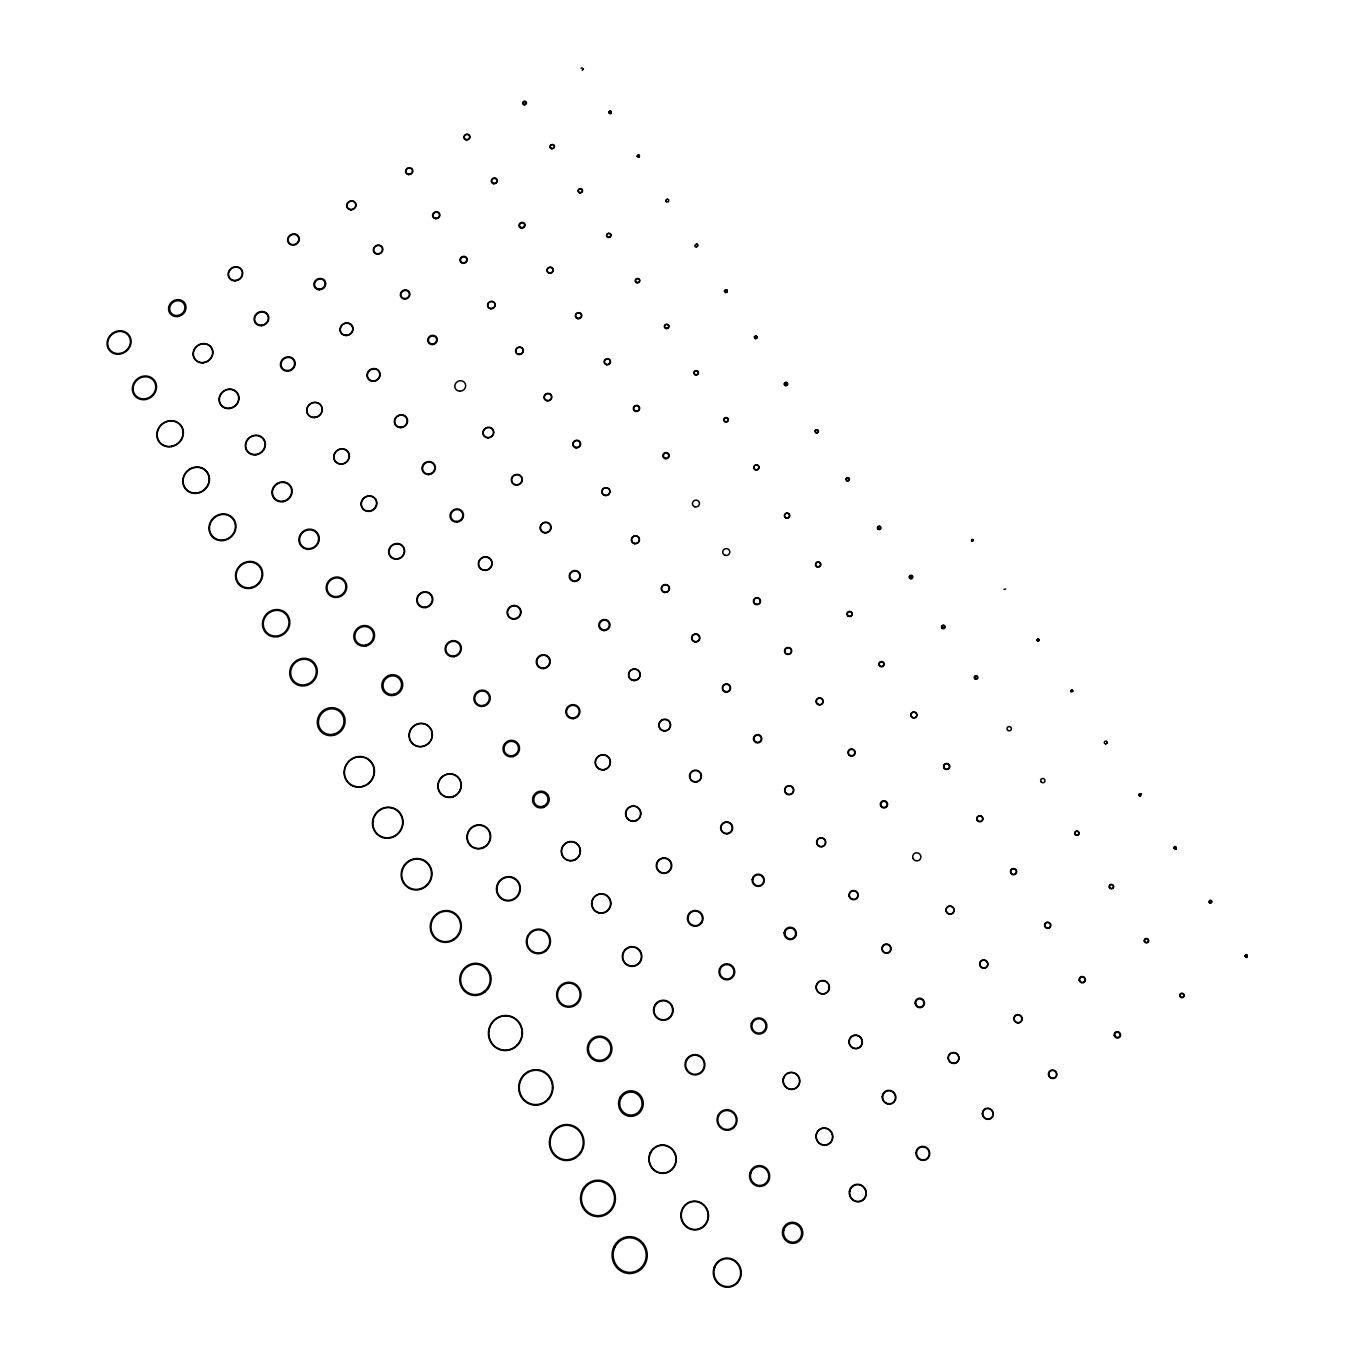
<?xml version="1.0" encoding="UTF-8"?>
<svg xmlns="http://www.w3.org/2000/svg" width="1355" height="1355" viewBox="0 0 1355 1355"><rect width="100%" height="100%" fill="white"/><g stroke="black" fill="none" stroke-linecap="round" stroke-linejoin="round"><path stroke-width="1.5" d="M724.502 291.41L724.959 290.207M608.954 112.499L610.038 111.262M971.603 540.594L971.806 539.426L973.009 539.747M971.62 540.882L972.958 541.001L973.093 539.883M1173.566 847.84L1175.581 846.536L1176.005 849.128L1173.566 847.942L1175.75 849.263M1173.803 847.925L1174.683 846.706M1138.844 794.826L1139.809 793.64M1140.419 796.334L1141.232 794.216L1139.013 794.199M1104.189 742.506L1104.664 743.387M1072.195 691.744L1070.535 691.219L1071.754 690.068M1070.636 691.49L1071.483 689.831M1072.584 691.219L1070.738 691.643M1039.082 639.848L1038.404 641.152M1003.92 589.425L1005.647 589.052M668.608 201.522L668.709 200.133M665.813 200.54L665.881 200.269M1036.998 639.746L1037.879 640.983M1039.234 639.712L1037.744 638.984L1037.168 640.271M611.257 112.668L611.071 111.652M608.835 111.94L609.157 113.024M582.26 70.308L583.327 68.902M583.26 69.342L583.412 68.631M1107.052 743.184L1106.883 742.049L1107.001 743.268M697.757 246.085L697.418 244.628M610.851 113.21L611.224 111.889M727.195 291.715L727.025 290.309M1105.832 743.861L1106.866 743.201M1104.562 741.575L1106.07 741.185M581.092 68.394L582.074 67.75M1176.225 848.941L1176.225 847.417M666.304 199.642L667.388 199.117M611.054 113.295L610.224 113.651M726.416 289.665L724.298 290.834L725.755 292.511M609.208 111.432L610.207 111.059M971.789 539.646L972.636 539.493M697.232 246.712L695.132 246.627M668.134 201.929L665.949 201.556M756.412 338.445L757.106 336.904L755.667 336.006M610.597 113.363L609.242 113.142L610.055 113.668M1038.523 640.932L1039.285 640.085M695.86 244.408L697.131 244.205M755.48 336.023L754.481 337.768L756.344 338.496M725.213 292.612L727.178 292.155L727.076 290.377M1174.599 846.485L1175.496 846.74M1037.845 638.95L1039.048 639.391M1211.658 900.736C1208.846 898.433 1207.966 903.92 1211.268 902.684C1213.267 898.619 1210.625 905.665 1209.134 902.261M1211.268 900.736L1209.744 900.668L1209.354 902.074M1105.765 744.03L1105.274 743.963M972.365 541.035L971.416 540.594M696.606 244.086L694.793 245.492L696.25 246.966M725.89 289.835L727.212 290.156M1038.015 641.169L1037.049 640.475M1071.67 689.831L1072.855 690.999M667.473 199.253L668.574 199.659M696.826 244.103L697.927 244.967M756.293 335.786L754.227 336.751L755.277 338.53M1071.873 689.847L1072.838 690.915M755.277 338.818L757.377 337.751L756.192 336.04M1139.843 796.3L1138.674 795.097M1140.571 793.691L1141.452 794.199M1106.171 741.219L1107.018 741.981M611.037 111.347L610.207 111.262L611.342 111.652M666.406 201.793L665.864 201.082M846.13 479.247C849.128 484.565 850.212 474.182 846.13 479.247M815.066 431.313C818.166 436.564 819.199 426.181 815.083 431.212M784.426 383.99C787.966 389.156 787.899 378.689 784.426 383.99M637.138 156.215C640.796 160.347 639.679 151.438 637.138 156.215M637.409 156.215C640.525 159.399 639.154 152.454 637.426 156.147M1244.889 956.003C1248.48 961.254 1247.769 951.176 1244.889 955.902M1245.211 956.037C1248.26 960.136 1247.481 951.904 1245.211 956.037M522.962 102.997C525.977 108.095 526.892 97.865 522.962 102.997M974.533 677.331C977.514 682.581 978.225 672.605 974.533 677.229M941.776 626.789C944.587 632.074 945.926 622.199 941.81 626.603M909.493 576.925C912.508 582.227 913.338 572.183 909.493 576.824M877.617 527.722C880.411 533.091 881.8 522.861 877.617 527.722M815.846 430.043L815.744 430.111A1.762 1.694 -7.1 0 0 815.947 432.889A1.762 1.694 -7.1 0 0 818.437 431.178A1.762 1.694 -7.1 0 0 815.659 429.992M785.409 385.599A1.762 1.66 -9.6 0 0 787.763 383.736A1.762 1.66 -9.6 0 0 784.935 382.737A1.762 1.66 -9.6 0 0 785.409 385.599M846.875 480.805A1.778 1.711 -4.1 0 0 849.5 479.23A1.778 1.711 -4.1 0 0 846.79 477.841A1.778 1.711 -4.1 0 0 846.875 480.805M878.226 529.331A1.795 1.728 -0.4 0 0 880.97 527.925A1.795 1.728 -0.4 0 0 878.328 526.35A1.795 1.728 -0.4 0 0 878.226 529.331M910.001 578.5A1.812 1.745 4.1 0 0 912.847 577.247A1.812 1.745 4.1 0 0 910.289 575.485A1.812 1.745 4.1 0 0 910.001 578.5M942.098 628.229A1.829 1.762 9.4 0 0 945.113 627.348A1.829 1.762 9.4 0 0 942.792 625.248A1.829 1.762 9.4 0 0 942.098 628.229M974.719 678.703A1.846 1.778 15.2 0 0 977.819 678.008A1.846 1.778 15.2 0 0 975.617 675.739A1.846 1.778 15.2 0 0 974.719 678.703M1007.476 729.905A2.168 2.1 21.2 0 0 1011.203 729.583A2.168 2.1 21.2 0 0 1008.984 726.585A2.168 2.1 21.2 0 0 1007.476 729.905M1040.996 781.716A2.202 2.117 26.8 0 0 1044.773 781.632A2.202 2.117 26.8 0 0 1042.723 778.464A2.202 2.117 26.8 0 0 1040.996 781.716M1074.905 834.087A2.219 2.151 31.7 0 0 1078.716 834.511A2.219 2.151 31.7 0 0 1077.073 831.072A2.219 2.151 31.7 0 0 1074.905 834.087M1075.142 833.986A1.965 1.897 31.7 0 0 1078.512 834.358A1.965 1.897 31.7 0 0 1077.056 831.309A1.965 1.897 31.7 0 0 1075.142 833.986M1109.372 887.305A2.253 2.168 35.8 0 0 1113.183 887.982A2.253 2.168 35.8 0 0 1111.744 884.409A2.253 2.168 35.8 0 0 1109.372 887.305M1109.626 887.203A1.982 1.897 35.8 0 0 1112.98 887.796A1.982 1.897 35.8 0 0 1111.71 884.663A1.982 1.897 35.8 0 0 1109.626 887.203M1144.331 941.251A2.287 2.185 39.1 0 0 1148.125 942.182A2.287 2.185 39.1 0 0 1146.906 938.49A2.287 2.185 39.1 0 0 1144.331 941.251M1144.636 941.149A1.948 1.863 39.1 0 0 1147.888 941.962A1.948 1.863 39.1 0 0 1146.838 938.795A1.948 1.863 39.1 0 0 1144.636 941.149M1179.815 996.077A2.304 2.202 41.8 0 0 1183.66 997.043A2.304 2.202 41.8 0 0 1182.407 993.283A2.304 2.202 41.8 0 0 1179.815 996.077M1180.188 995.976A1.914 1.812 41.8 0 0 1183.372 996.772A1.914 1.812 41.8 0 0 1182.322 993.672A1.914 1.812 41.8 0 0 1180.188 995.976M524.165 104.809A1.965 1.795 -20.5 0 0 526.384 102.336A1.965 1.795 -20.5 0 0 523.081 101.896A1.965 1.795 -20.5 0 0 524.165 104.809M551.688 148.644A2.253 2.066 -20 0 0 554.415 145.95A2.253 2.066 -20 0 0 550.689 145.188A2.253 2.066 -20 0 0 551.688 148.644M551.722 148.508A2.117 1.948 -20 0 0 554.28 145.984A2.117 1.948 -20 0 0 550.791 145.29A2.117 1.948 -20 0 0 551.722 148.508M579.754 192.783A2.27 2.1 -19.3 0 0 582.498 190.056A2.27 2.1 -19.3 0 0 578.737 189.294A2.27 2.1 -19.3 0 0 579.754 192.783M579.805 192.579A2.049 1.897 -19.3 0 0 582.294 190.123A2.049 1.897 -19.3 0 0 578.89 189.429A2.049 1.897 -19.3 0 0 579.805 192.579M608.175 237.464A2.287 2.117 -18.5 0 0 610.936 234.72A2.287 2.117 -18.5 0 0 607.142 233.941A2.287 2.117 -18.5 0 0 608.175 237.464M608.243 237.244A2.033 1.897 -18.5 0 0 610.699 234.805A2.033 1.897 -18.5 0 0 607.311 234.11A2.033 1.897 -18.5 0 0 608.243 237.244M636.969 282.721A2.287 2.151 -17.6 0 0 639.729 279.96A2.287 2.151 -17.6 0 0 635.902 279.164A2.287 2.151 -17.6 0 0 636.969 282.721M637.019 282.484A2.033 1.914 -17.6 0 0 639.475 280.028A2.033 1.914 -17.6 0 0 636.088 279.316A2.033 1.914 -17.6 0 0 637.019 282.484M665.966 328.52A2.304 2.168 -16.4 0 0 668.93 325.911A2.304 2.168 -16.4 0 0 665.136 324.844A2.304 2.168 -16.4 0 0 665.966 328.52M666.05 328.283A2.033 1.914 -16.4 0 0 668.659 325.962A2.033 1.914 -16.4 0 0 665.322 325.031A2.033 1.914 -16.4 0 0 666.05 328.283M695.488 374.945A2.32 2.202 -15 0 0 698.452 372.303A2.32 2.202 -15 0 0 694.641 371.219A2.32 2.202 -15 0 0 695.488 374.945M695.572 374.674A2.033 1.931 -15 0 0 698.181 372.371A2.033 1.931 -15 0 0 694.827 371.422A2.033 1.931 -15 0 0 695.572 374.674M725.382 421.964A2.337 2.236 -13.3 0 0 728.363 419.288A2.337 2.236 -13.3 0 0 724.519 418.187A2.337 2.236 -13.3 0 0 725.382 421.964M725.484 421.625A1.982 1.88 -13.3 0 0 728.008 419.373A1.982 1.88 -13.3 0 0 724.756 418.441A1.982 1.88 -13.3 0 0 725.484 421.625M755.413 469.795A2.642 2.541 -11.1 0 0 758.986 466.984A2.642 2.541 -11.1 0 0 754.718 465.459A2.642 2.541 -11.1 0 0 755.413 469.795M755.463 469.66A2.507 2.405 -11.1 0 0 758.851 467.018A2.507 2.405 -11.1 0 0 754.803 465.561A2.507 2.405 -11.1 0 0 755.463 469.66M785.934 517.983A2.676 2.575 -8.2 0 0 789.711 515.374A2.676 2.575 -8.2 0 0 785.51 513.545A2.676 2.575 -8.2 0 0 785.934 517.983M786.019 517.779A2.439 2.354 -8.2 0 0 789.491 515.391A2.439 2.354 -8.2 0 0 785.646 513.714A2.439 2.354 -8.2 0 0 786.019 517.779M816.862 566.78A2.693 2.608 -4.3 0 0 820.825 564.408A2.693 2.608 -4.3 0 0 816.726 562.274A2.693 2.608 -4.3 0 0 816.862 566.78M816.98 566.542A2.405 2.337 -4.3 0 0 820.537 564.408A2.405 2.337 -4.3 0 0 816.879 562.511A2.405 2.337 -4.3 0 0 816.98 566.542M848.196 616.22A2.71 2.642 0.7 0 0 852.329 614.086A2.71 2.642 0.7 0 0 848.349 611.664A2.71 2.642 0.7 0 0 848.196 616.22M848.399 615.881A2.304 2.236 0.7 0 0 851.922 614.069A2.304 2.236 0.7 0 0 848.535 612.003A2.304 2.236 0.7 0 0 848.399 615.881M879.802 666.203A2.727 2.659 7.2 0 0 884.239 664.594A2.727 2.659 7.2 0 0 880.564 661.647A2.727 2.659 7.2 0 0 879.802 666.203M880.089 665.864A2.287 2.219 7.2 0 0 883.782 664.526A2.287 2.219 7.2 0 0 880.733 662.07A2.287 2.219 7.2 0 0 880.089 665.864M911.644 717.015A3.066 2.998 14.9 0 0 916.81 715.863A3.066 2.998 14.9 0 0 913.168 712.053A3.066 2.998 14.9 0 0 911.644 717.015M911.763 716.914A2.913 2.845 14.9 0 0 916.658 715.83A2.913 2.845 14.9 0 0 913.202 712.188A2.913 2.845 14.9 0 0 911.763 716.914M944.147 768.234A3.1 3.015 22.8 0 0 949.465 767.777A3.1 3.015 22.8 0 0 946.315 763.475A3.1 3.015 22.8 0 0 944.147 768.234M944.333 768.099A2.862 2.795 22.8 0 0 949.262 767.675A2.862 2.795 22.8 0 0 946.349 763.695A2.862 2.795 22.8 0 0 944.333 768.099M977.141 820.114A3.133 3.049 29.9 0 0 982.527 820.351A3.133 3.049 29.9 0 0 979.936 815.642A3.133 3.049 29.9 0 0 977.141 820.114M977.412 819.978A2.829 2.744 29.9 0 0 982.256 820.198A2.829 2.744 29.9 0 0 979.936 815.947A2.829 2.744 29.9 0 0 977.412 819.978M1010.61 872.688A3.167 3.083 35.7 0 0 1015.996 873.636A3.167 3.083 35.7 0 0 1014.014 868.572A3.167 3.083 35.7 0 0 1010.61 872.688M1010.915 872.569A2.845 2.761 35.7 0 0 1015.742 873.433A2.845 2.761 35.7 0 0 1013.963 868.877A2.845 2.761 35.7 0 0 1010.915 872.569M1044.654 926.142A3.218 3.1 40.1 0 0 1050.023 927.481A3.218 3.1 40.1 0 0 1048.347 922.23A3.218 3.1 40.1 0 0 1044.654 926.142M1045.044 926.041A2.812 2.71 40.1 0 0 1049.735 927.193A2.812 2.71 40.1 0 0 1048.262 922.603A2.812 2.71 40.1 0 0 1045.044 926.041M1079.19 980.342A3.252 3.117 43.4 0 0 1084.508 982.053A3.252 3.117 43.4 0 0 1083.153 976.65A3.252 3.117 43.4 0 0 1079.19 980.342M1079.647 980.241A2.761 2.659 43.4 0 0 1084.186 981.698A2.761 2.659 43.4 0 0 1083.018 977.107A2.761 2.659 43.4 0 0 1079.647 980.241M1114.25 1035.491A3.303 3.15 45.9 0 0 1119.637 1037.236A3.303 3.15 45.9 0 0 1118.231 1031.765A3.303 3.15 45.9 0 0 1114.25 1035.491M1114.877 1035.372A2.642 2.524 45.9 0 0 1119.179 1036.761A2.642 2.524 45.9 0 0 1118.061 1032.375A2.642 2.524 45.9 0 0 1114.877 1035.372M466.289 139.887A3.083 2.812 -22.9 0 0 469.795 135.991A3.083 2.812 -22.9 0 0 464.646 135.297A3.083 2.812 -22.9 0 0 466.289 139.887M466.357 139.616A2.795 2.558 -22.9 0 0 469.524 136.093A2.795 2.558 -22.9 0 0 464.85 135.449A2.795 2.558 -22.9 0 0 466.357 139.616M493.677 183.738A3.1 2.862 -22.5 0 0 497.2 179.809A3.1 2.862 -22.5 0 0 492.001 179.097A3.1 2.862 -22.5 0 0 493.677 183.738M493.762 183.348A2.676 2.473 -22.5 0 0 496.811 179.961A2.676 2.473 -22.5 0 0 492.322 179.334A2.676 2.473 -22.5 0 0 493.762 183.348M521.421 228.131A3.117 2.896 -22 0 0 524.944 224.168A3.117 2.896 -22 0 0 519.71 223.439A3.117 2.896 -22 0 0 521.421 228.131M521.523 227.606A2.541 2.371 -22 0 0 524.419 224.371A2.541 2.371 -22 0 0 520.134 223.761A2.541 2.371 -22 0 0 521.523 227.606M549.503 273.134A3.167 2.964 -21.5 0 0 553.077 269.086A3.167 2.964 -21.5 0 0 547.742 268.307A3.167 2.964 -21.5 0 0 549.503 273.134M549.52 272.982A3.015 2.812 -21.5 0 0 552.942 269.137A3.015 2.812 -21.5 0 0 547.86 268.409A3.015 2.812 -21.5 0 0 549.52 272.982M577.924 318.645A3.184 2.998 -20.8 0 0 581.532 314.563A3.184 2.998 -20.8 0 0 576.146 313.784A3.184 2.998 -20.8 0 0 577.924 318.645M577.975 318.459A2.981 2.795 -20.8 0 0 581.329 314.648A2.981 2.795 -20.8 0 0 576.315 313.903A2.981 2.795 -20.8 0 0 577.975 318.459M606.532 364.715A3.201 3.032 -20 0 0 610.411 360.82A3.201 3.032 -20 0 0 605.058 359.668A3.201 3.032 -20 0 0 606.532 364.715M606.6 364.444A2.913 2.744 -20 0 0 610.123 360.904A2.913 2.744 -20 0 0 605.279 359.871A2.913 2.744 -20 0 0 606.6 364.444M635.698 411.412A3.235 3.066 -19 0 0 639.594 407.482A3.235 3.066 -19 0 0 634.208 406.314A3.235 3.066 -19 0 0 635.698 411.412M635.8 411.005A2.795 2.659 -19 0 0 639.17 407.601A2.795 2.659 -19 0 0 634.513 406.585A2.795 2.659 -19 0 0 635.8 411.005M665.237 458.718A3.252 3.117 -17.7 0 0 669.15 454.738A3.252 3.117 -17.7 0 0 663.713 453.535A3.252 3.117 -17.7 0 0 665.237 458.718M665.373 458.159A2.659 2.558 -17.7 0 0 668.591 454.907A2.659 2.558 -17.7 0 0 664.136 453.925A2.659 2.558 -17.7 0 0 665.373 458.159M694.878 506.804A3.54 3.404 -15.9 0 0 699.4 502.756A3.54 3.404 -15.9 0 0 693.591 501.062A3.54 3.404 -15.9 0 0 694.878 506.804M725.196 555.347A3.557 3.438 -13.5 0 0 729.735 551.248A3.557 3.438 -13.5 0 0 723.875 549.52A3.557 3.438 -13.5 0 0 725.196 555.347M755.684 604.449A3.574 3.489 -10 0 0 760.511 600.621A3.574 3.489 -10 0 0 754.735 598.47A3.574 3.489 -10 0 0 755.684 604.449M755.785 604.161A3.286 3.201 -10 0 0 760.223 600.655A3.286 3.201 -10 0 0 754.921 598.707A3.286 3.201 -10 0 0 755.785 604.161M786.374 654.075A3.608 3.523 -4.9 0 0 791.71 650.857A3.608 3.523 -4.9 0 0 786.222 647.961A3.608 3.523 -4.9 0 0 786.374 654.075M786.527 653.788A3.269 3.201 -4.9 0 0 791.371 650.874A3.269 3.201 -4.9 0 0 786.391 648.232A3.269 3.201 -4.9 0 0 786.527 653.788M817.488 704.295A3.642 3.574 3 0 0 823.247 701.788A3.642 3.574 3 0 0 818.149 698.147A3.642 3.574 3 0 0 817.488 704.295M817.709 704.007A3.252 3.201 3 0 0 822.875 701.755A3.252 3.201 3 0 0 818.301 698.486A3.252 3.201 3 0 0 817.709 704.007M848.908 754.989A3.675 3.608 14 0 0 855.09 753.617A3.675 3.608 14 0 0 850.754 749.01A3.675 3.608 14 0 0 848.908 754.989M849.229 754.684A3.218 3.167 14 0 0 854.649 753.482A3.218 3.167 14 0 0 850.855 749.451A3.218 3.167 14 0 0 849.229 754.684M880.835 806.242A3.709 3.642 25.8 0 0 887.22 806.123A3.709 3.642 25.8 0 0 883.833 800.703A3.709 3.642 25.8 0 0 880.835 806.242M881.343 805.937A3.083 3.032 25.8 0 0 886.678 805.818A3.083 3.032 25.8 0 0 883.867 801.296A3.083 3.032 25.8 0 0 881.343 805.937M913.05 858.511A4.15 4.065 35.3 0 0 920.147 859.307A4.15 4.065 35.3 0 0 917.166 852.803A4.15 4.065 35.3 0 0 913.05 858.511M946.095 911.238A4.2 4.099 41.6 0 0 953.107 912.982A4.2 4.099 41.6 0 0 950.973 906.089A4.2 4.099 41.6 0 0 946.095 911.238M946.315 911.187A3.963 3.862 41.6 0 0 952.938 912.83A3.963 3.862 41.6 0 0 950.922 906.326A3.963 3.862 41.6 0 0 946.315 911.187M979.716 964.946A4.251 4.133 45.8 0 0 986.694 967.199A4.251 4.133 45.8 0 0 984.966 960.085A4.251 4.133 45.8 0 0 979.716 964.946M980.021 964.879A3.929 3.811 45.8 0 0 986.474 966.962A3.929 3.811 45.8 0 0 984.882 960.39A3.929 3.811 45.8 0 0 980.021 964.879M1013.828 1019.4A4.319 4.15 48.7 0 0 1020.721 1022.127A4.319 4.15 48.7 0 0 1019.417 1014.861A4.319 4.15 48.7 0 0 1013.828 1019.4M1014.184 1019.35A3.946 3.811 48.7 0 0 1020.484 1021.856A3.946 3.811 48.7 0 0 1019.299 1015.183A3.946 3.811 48.7 0 0 1014.184 1019.35M1048.465 1074.871A4.37 4.184 50.7 0 0 1055.426 1077.665A4.37 4.184 50.7 0 0 1054.088 1070.298A4.37 4.184 50.7 0 0 1048.465 1074.871M1048.872 1074.82A3.963 3.794 50.7 0 0 1055.172 1077.344A3.963 3.794 50.7 0 0 1053.953 1070.67A3.963 3.794 50.7 0 0 1048.872 1074.82M408.651 174.609A3.709 3.404 -25.3 0 0 412.581 169.663A3.709 3.404 -25.3 0 0 406.314 169.189A3.709 3.404 -25.3 0 0 408.651 174.609M408.719 174.219A3.286 3.015 -25.3 0 0 412.191 169.832A3.286 3.015 -25.3 0 0 406.636 169.409A3.286 3.015 -25.3 0 0 408.719 174.219M435.717 218.714A3.726 3.438 -25.1 0 0 439.647 213.717A3.726 3.438 -25.1 0 0 433.329 213.243A3.726 3.438 -25.1 0 0 435.717 218.714M435.785 218.257A3.252 2.998 -25.1 0 0 439.206 213.921A3.252 2.998 -25.1 0 0 433.719 213.497A3.252 2.998 -25.1 0 0 435.785 218.257M463.105 263.378A3.76 3.489 -24.9 0 0 467.069 258.331A3.76 3.489 -24.9 0 0 460.7 257.823A3.76 3.489 -24.9 0 0 463.105 263.378M463.19 262.836A3.184 2.964 -24.9 0 0 466.543 258.568A3.184 2.964 -24.9 0 0 461.14 258.127A3.184 2.964 -24.9 0 0 463.19 262.836M490.832 308.72A3.929 3.675 -24.6 0 0 494.948 303.452A3.929 3.675 -24.6 0 0 488.291 302.91A3.929 3.675 -24.6 0 0 490.832 308.72M490.866 308.517A3.709 3.472 -24.6 0 0 494.761 303.537A3.709 3.472 -24.6 0 0 488.461 303.012A3.709 3.472 -24.6 0 0 490.866 308.517M518.931 354.519A3.946 3.709 -24.3 0 0 523.064 349.2A3.946 3.709 -24.3 0 0 516.357 348.625A3.946 3.709 -24.3 0 0 518.931 354.519M518.965 354.248A3.659 3.438 -24.3 0 0 522.793 349.302A3.659 3.438 -24.3 0 0 516.577 348.777A3.659 3.438 -24.3 0 0 518.965 354.248M547.369 400.894A3.98 3.76 -23.9 0 0 551.536 395.525A3.98 3.76 -23.9 0 0 544.761 394.932A3.98 3.76 -23.9 0 0 547.369 400.894M547.42 400.555A3.608 3.421 -23.9 0 0 551.197 395.66A3.608 3.421 -23.9 0 0 545.049 395.135A3.608 3.421 -23.9 0 0 547.42 400.555M575.943 447.844A3.997 3.811 -23.4 0 0 580.448 442.679A3.997 3.811 -23.4 0 0 573.707 441.628A3.997 3.811 -23.4 0 0 575.943 447.844M576.027 447.421A3.557 3.388 -23.4 0 0 580.042 442.814A3.557 3.388 -23.4 0 0 574.029 441.882A3.557 3.388 -23.4 0 0 576.027 447.421M605.109 495.473A4.099 3.929 -22.7 0 0 609.716 490.171A4.099 3.929 -22.7 0 0 602.806 489.087A4.099 3.929 -22.7 0 0 605.109 495.473A3.946 3.777 -22.7 0 0 609.581 490.222A3.946 3.777 -22.7 0 0 602.907 489.172A3.946 3.777 -22.7 0 0 605.143 495.337M634.665 543.677A4.116 3.98 -21.7 0 0 639.306 538.325A4.116 3.98 -21.7 0 0 632.328 537.207A4.116 3.98 -21.7 0 0 634.665 543.677M634.716 543.457A3.896 3.76 -21.7 0 0 639.103 538.392A3.896 3.76 -21.7 0 0 632.497 537.342A3.896 3.76 -21.7 0 0 634.716 543.457M664.627 592.491A4.15 4.031 -20.3 0 0 669.285 587.088A4.15 4.031 -20.3 0 0 662.239 585.936A4.15 4.031 -20.3 0 0 664.627 592.491M664.678 592.22A3.845 3.743 -20.3 0 0 668.997 587.189A3.845 3.743 -20.3 0 0 662.46 586.122A3.845 3.743 -20.3 0 0 664.678 592.22M694.709 641.914A4.184 4.082 -18.1 0 0 699.722 636.765A4.184 4.082 -18.1 0 0 692.727 635.122A4.184 4.082 -18.1 0 0 694.709 641.914M694.793 641.559A3.811 3.709 -18.1 0 0 699.366 636.867A3.811 3.709 -18.1 0 0 692.998 635.376A3.811 3.709 -18.1 0 0 694.793 641.559M725.179 691.965A4.2 4.133 -14.3 0 0 730.565 687.087A4.2 4.133 -14.3 0 0 723.621 684.969A4.2 4.133 -14.3 0 0 725.179 691.965M725.315 691.541A3.76 3.692 -14.3 0 0 730.125 687.188A3.76 3.692 -14.3 0 0 723.926 685.291A3.76 3.692 -14.3 0 0 725.315 691.541M755.819 742.54A4.234 4.184 -6.5 0 0 761.832 738.373A4.234 4.184 -6.5 0 0 755.175 735.325A4.234 4.184 -6.5 0 0 755.819 742.54M756.073 741.998A3.625 3.591 -6.5 0 0 761.222 738.424A3.625 3.591 -6.5 0 0 755.531 735.816A3.625 3.591 -6.5 0 0 756.073 741.998M786.019 793.454A4.573 4.539 11.1 0 0 793.624 791.252A4.573 4.539 11.1 0 0 787.882 785.815A4.573 4.539 11.1 0 0 786.019 793.454M786.171 793.285A4.353 4.319 11.1 0 0 793.403 791.201A4.353 4.319 11.1 0 0 787.949 786.036A4.353 4.319 11.1 0 0 786.171 793.285M816.946 844.131A4.624 4.59 33.7 0 0 824.907 845.012A4.624 4.59 33.7 0 0 821.638 837.729A4.624 4.59 33.7 0 0 816.946 844.131M817.234 844.013A4.319 4.268 33.7 0 0 824.653 844.826A4.319 4.268 33.7 0 0 821.604 838.017A4.319 4.268 33.7 0 0 817.234 844.013M849.06 896.095A4.692 4.624 45.4 0 0 856.766 898.551A4.692 4.624 45.4 0 0 854.954 890.692A4.692 4.624 45.4 0 0 849.06 896.095M849.433 896.011A4.302 4.234 45.4 0 0 856.496 898.263A4.302 4.234 45.4 0 0 854.836 891.048A4.302 4.234 45.4 0 0 849.433 896.011M881.834 949.347A4.742 4.658 50.6 0 0 889.439 952.362A4.742 4.658 50.6 0 0 888.101 944.283A4.742 4.658 50.6 0 0 881.834 949.347M882.291 949.279A4.268 4.184 50.6 0 0 889.151 951.989A4.268 4.184 50.6 0 0 887.948 944.723A4.268 4.184 50.6 0 0 882.291 949.279M915.082 1003.31A4.81 4.692 53.5 0 0 922.569 1006.884A4.81 4.692 53.5 0 0 921.722 998.652A4.81 4.692 53.5 0 0 915.082 1003.31M915.709 1003.259A4.167 4.065 53.5 0 0 922.196 1006.359A4.167 4.065 53.5 0 0 921.468 999.228A4.167 4.065 53.5 0 0 915.709 1003.259M948.094 1058.035A5.606 5.42 55.2 0 0 956.511 1062.777A5.606 5.42 55.2 0 0 956.122 1053.157A5.606 5.42 55.2 0 0 948.094 1058.035M948.331 1058.035A5.369 5.183 55.2 0 0 956.376 1062.557A5.369 5.183 55.2 0 0 956.003 1053.36A5.369 5.183 55.2 0 0 948.331 1058.035M982.307 1113.827A5.691 5.471 56.3 0 0 990.81 1118.637A5.691 5.471 56.3 0 0 990.386 1108.898A5.691 5.471 56.3 0 0 982.307 1113.827M982.629 1113.827A5.369 5.149 56.3 0 0 990.641 1118.366A5.369 5.149 56.3 0 0 990.234 1109.186A5.369 5.149 56.3 0 0 982.629 1113.827M350.945 209.839A4.827 4.438 -27.8 0 0 355.654 203.098A4.827 4.438 -27.8 0 0 347.456 202.996A4.827 4.438 -27.8 0 0 350.945 209.839M350.979 209.5A4.472 4.099 -27.8 0 0 355.332 203.267A4.472 4.099 -27.8 0 0 347.744 203.165A4.472 4.099 -27.8 0 0 350.979 209.5M377.672 254.198A4.861 4.488 -27.8 0 0 382.398 247.406A4.861 4.488 -27.8 0 0 374.132 247.271A4.861 4.488 -27.8 0 0 377.672 254.198M377.706 253.808A4.438 4.099 -27.8 0 0 382.025 247.592A4.438 4.099 -27.8 0 0 374.471 247.474A4.438 4.099 -27.8 0 0 377.706 253.808M404.739 299.133A4.895 4.556 -27.8 0 0 409.481 292.274A4.895 4.556 -27.8 0 0 401.148 292.104A4.895 4.556 -27.8 0 0 404.739 299.133M404.789 298.591A4.336 4.014 -27.8 0 0 408.973 292.528A4.336 4.014 -27.8 0 0 401.605 292.392A4.336 4.014 -27.8 0 0 404.789 298.591M432.143 344.61A4.929 4.607 -27.9 0 0 436.886 337.683A4.929 4.607 -27.9 0 0 428.502 337.514A4.929 4.607 -27.9 0 0 432.143 344.61M432.194 343.933A4.217 3.946 -27.9 0 0 436.259 338.022A4.217 3.946 -27.9 0 0 429.078 337.869A4.217 3.946 -27.9 0 0 432.194 343.933M459.853 391.239A5.539 5.2 -27.9 0 0 465.171 383.431A5.539 5.2 -27.9 0 0 455.737 383.211A5.539 5.2 -27.9 0 0 459.853 391.239M487.952 437.885A5.572 5.268 -27.9 0 0 493.288 430.009A5.572 5.268 -27.9 0 0 483.786 429.772A5.572 5.268 -27.9 0 0 487.952 437.885M487.969 437.614A5.285 4.997 -27.9 0 0 493.034 430.145A5.285 4.997 -27.9 0 0 484.023 429.908A5.285 4.997 -27.9 0 0 487.969 437.614M516.424 485.141A5.606 5.335 -27.9 0 0 521.777 477.18A5.606 5.335 -27.9 0 0 512.19 476.926A5.606 5.335 -27.9 0 0 516.424 485.141M516.441 484.802A5.234 4.997 -27.9 0 0 521.455 477.35A5.234 4.997 -27.9 0 0 512.495 477.112A5.234 4.997 -27.9 0 0 516.441 484.802M545.252 533.023A5.64 5.403 -28 0 0 550.621 524.978A5.64 5.403 -28 0 0 540.967 524.69A5.64 5.403 -28 0 0 545.252 533.023M545.286 532.6A5.2 4.997 -28 0 0 550.232 525.181A5.2 4.997 -28 0 0 541.323 524.91A5.2 4.997 -28 0 0 545.286 532.6M574.452 581.515A5.674 5.488 -28 0 0 579.855 573.385A5.674 5.488 -28 0 0 570.116 573.063A5.674 5.488 -28 0 0 574.452 581.515M574.486 580.939A5.081 4.912 -28 0 0 579.33 573.656A5.081 4.912 -28 0 0 570.607 573.368A5.081 4.912 -28 0 0 574.486 580.939M604.042 630.634A5.708 5.556 -28.1 0 0 609.462 622.419A5.708 5.556 -28.1 0 0 599.638 622.081A5.708 5.556 -28.1 0 0 604.042 630.634M604.093 629.906A4.963 4.827 -28.1 0 0 608.802 622.758A4.963 4.827 -28.1 0 0 600.248 622.47A4.963 4.827 -28.1 0 0 604.093 629.906M634.005 680.616A5.962 5.843 -28.2 0 0 639.645 672.012A5.962 5.843 -28.2 0 0 629.381 671.623A5.962 5.843 -28.2 0 0 634.005 680.616M634.021 680.396A5.742 5.623 -28.2 0 0 639.441 672.114A5.742 5.623 -28.2 0 0 629.567 671.741A5.742 5.623 -28.2 0 0 634.021 680.396M664.39 731.056A6.013 5.911 -28.4 0 0 670.048 722.351A6.013 5.911 -28.4 0 0 659.682 721.944A6.013 5.911 -28.4 0 0 664.39 731.056M664.407 730.752A5.708 5.623 -28.4 0 0 669.777 722.486A5.708 5.623 -28.4 0 0 659.936 722.096A5.708 5.623 -28.4 0 0 664.407 730.752M695.166 782.157A6.047 5.996 -28.9 0 0 700.84 773.366A6.047 5.996 -28.9 0 0 690.406 772.926A6.047 5.996 -28.9 0 0 695.166 782.157M695.183 781.784A5.674 5.623 -28.9 0 0 700.501 773.553A5.674 5.623 -28.9 0 0 690.711 773.129A5.674 5.623 -28.9 0 0 695.183 781.784M726.771 833.952A6.098 6.081 -33.2 0 0 731.869 824.721A6.098 6.081 -33.2 0 0 721.317 824.941A6.098 6.081 -33.2 0 0 726.771 833.952M726.754 833.494A5.64 5.623 -33.2 0 0 731.463 824.958A5.64 5.623 -33.2 0 0 721.724 825.161A5.64 5.623 -33.2 0 0 726.754 833.494M752.144 879.598A6.165 6.131 63.9 0 0 760.714 885.933A6.165 6.131 63.9 0 0 761.883 875.347A6.165 6.131 63.9 0 0 752.144 879.598M752.753 879.666A5.539 5.522 63.9 0 0 760.477 885.374A5.539 5.522 63.9 0 0 761.51 875.838A5.539 5.522 63.9 0 0 752.753 879.666M784.122 932.697A6.25 6.165 62.9 0 0 792.794 939.151A6.25 6.165 62.9 0 0 793.928 928.429A6.25 6.165 62.9 0 0 784.122 932.697M784.901 932.799A5.471 5.403 62.9 0 0 792.472 938.422A5.471 5.403 62.9 0 0 793.471 929.056A5.471 5.403 62.9 0 0 784.901 932.799M816.049 986.474A6.843 6.707 62.6 0 0 825.5 993.554A6.843 6.707 62.6 0 0 826.702 981.833A6.843 6.707 62.6 0 0 816.049 986.474M816.269 986.508A6.606 6.47 62.6 0 0 825.398 993.334A6.606 6.47 62.6 0 0 826.567 982.019A6.606 6.47 62.6 0 0 816.269 986.508M848.874 1041.504A6.927 6.758 62.5 0 0 858.85 1048.042A6.927 6.758 62.5 0 0 859.256 1036.118A6.927 6.758 62.5 0 0 848.874 1041.504M849.179 1041.521A6.606 6.453 62.5 0 0 858.714 1047.754A6.606 6.453 62.5 0 0 859.087 1036.389A6.606 6.453 62.5 0 0 849.179 1041.521M882.19 1096.856A7.029 6.809 62.4 0 0 892.284 1103.495A7.029 6.809 62.4 0 0 892.64 1091.419A7.029 6.809 62.4 0 0 882.19 1096.856M882.579 1096.873A6.623 6.402 62.4 0 0 892.098 1103.122A6.623 6.402 62.4 0 0 892.437 1091.757A6.623 6.402 62.4 0 0 882.579 1096.873M915.963 1152.97A7.131 6.86 62.3 0 0 926.159 1159.711A7.131 6.86 62.3 0 0 926.498 1147.482A7.131 6.86 62.3 0 0 915.963 1152.97M916.454 1152.986A6.639 6.369 62.3 0 0 925.939 1159.27A6.639 6.369 62.3 0 0 926.244 1147.905A6.639 6.369 62.3 0 0 916.454 1152.986M292.883 245.204A6.064 5.556 -30.3 0 0 298.811 236.752A6.064 5.556 -30.3 0 0 288.581 236.6A6.064 5.556 -30.3 0 0 292.883 245.204M292.934 244.679A5.505 5.047 -30.3 0 0 298.32 237.006A5.505 5.047 -30.3 0 0 289.022 236.871A5.505 5.047 -30.3 0 0 292.934 244.679M319.289 289.835A6.098 5.623 -30.5 0 0 325.234 281.298A6.098 5.623 -30.5 0 0 314.919 281.129A6.098 5.623 -30.5 0 0 319.289 289.835M319.34 289.174A5.386 4.98 -30.5 0 0 324.607 281.62A5.386 4.98 -30.5 0 0 315.478 281.467A5.386 4.98 -30.5 0 0 319.34 289.174M346.389 335.566A6.707 6.233 -30.8 0 0 352.283 325.793A6.707 6.233 -30.8 0 0 340.884 326.284A6.707 6.233 -30.8 0 0 346.389 335.566M346.389 335.295A6.419 5.962 -30.8 0 0 352.046 325.945A6.419 5.962 -30.8 0 0 341.121 326.42A6.419 5.962 -30.8 0 0 346.389 335.295M373.455 381.331A6.741 6.301 -31.1 0 0 379.366 371.473A6.741 6.301 -31.1 0 0 367.882 371.947A6.741 6.301 -31.1 0 0 373.455 381.331M373.455 380.975A6.369 5.945 -31.1 0 0 379.027 371.66A6.369 5.945 -31.1 0 0 368.204 372.117A6.369 5.945 -31.1 0 0 373.455 380.975M400.86 427.689A6.792 6.385 -31.5 0 0 406.788 417.713A6.792 6.385 -31.5 0 0 395.22 418.17A6.792 6.385 -31.5 0 0 400.86 427.689M400.86 427.265A6.352 5.979 -31.5 0 0 406.415 417.933A6.352 5.979 -31.5 0 0 395.575 418.356A6.352 5.979 -31.5 0 0 400.86 427.265M428.62 474.623A6.826 6.47 -31.9 0 0 434.565 464.562A6.826 6.47 -31.9 0 0 422.896 464.985A6.826 6.47 -31.9 0 0 428.62 474.623M428.62 474.064A6.25 5.911 -31.9 0 0 434.057 464.85A6.25 5.911 -31.9 0 0 423.387 465.239A6.25 5.911 -31.9 0 0 428.62 474.064M456.72 522.166A6.877 6.555 -32.5 0 0 462.682 512.004A6.877 6.555 -32.5 0 0 450.944 512.41A6.877 6.555 -32.5 0 0 456.72 522.166M456.737 521.455A6.148 5.86 -32.5 0 0 462.072 512.376A6.148 5.86 -32.5 0 0 451.554 512.732A6.148 5.86 -32.5 0 0 456.737 521.455M485.209 570.438A7.046 6.741 -33.3 0 0 491.289 559.988A7.046 6.741 -33.3 0 0 479.247 560.377A7.046 6.741 -33.3 0 0 485.209 570.438M485.209 570.15A6.741 6.47 -33.3 0 0 491.035 560.14A6.741 6.47 -33.3 0 0 479.501 560.513A6.741 6.47 -33.3 0 0 485.209 570.15M514.053 619.218A7.08 6.843 -34.4 0 0 520.151 608.666A7.08 6.843 -34.4 0 0 508.006 609.039A7.08 6.843 -34.4 0 0 514.053 619.218M514.053 618.778A6.639 6.402 -34.4 0 0 519.761 608.886A6.639 6.402 -34.4 0 0 508.396 609.242A6.639 6.402 -34.4 0 0 514.053 618.778M543.745 668.608A7.131 6.927 -35.9 0 0 549.148 657.598A7.131 6.927 -35.9 0 0 536.936 658.733A7.131 6.927 -35.9 0 0 543.745 668.608M543.694 668.032A6.538 6.352 -35.9 0 0 548.656 657.937A6.538 6.352 -35.9 0 0 537.461 658.97A6.538 6.352 -35.9 0 0 543.694 668.032M573.351 718.692A7.182 7.012 -38.2 0 0 578.771 707.564A7.182 7.012 -38.2 0 0 566.475 708.682A7.182 7.012 -38.2 0 0 573.351 718.692M573.301 717.947A6.436 6.284 -38.2 0 0 578.145 707.988A6.436 6.284 -38.2 0 0 567.135 708.987A6.436 6.284 -38.2 0 0 573.301 717.947M604.381 769.742A7.707 7.571 -42.2 0 0 608.564 757.123A7.707 7.571 -42.2 0 0 595.573 760.02A7.707 7.571 -42.2 0 0 604.381 769.742M604.33 769.538A7.486 7.351 -42.2 0 0 608.395 757.276A7.486 7.351 -42.2 0 0 595.793 760.07A7.486 7.351 -42.2 0 0 604.33 769.538M635.766 820.893A7.774 7.673 -50.3 0 0 638.256 807.716A7.774 7.673 -50.3 0 0 625.637 812.272A7.774 7.673 -50.3 0 0 635.766 820.893M635.664 820.605A7.469 7.368 -50.3 0 0 638.053 807.936A7.469 7.368 -50.3 0 0 625.942 812.323A7.469 7.368 -50.3 0 0 635.664 820.605M668.405 872.061A7.825 7.757 -67.2 0 0 667.371 858.562A7.825 7.757 -67.2 0 0 656.26 866.302A7.825 7.757 -67.2 0 0 668.405 872.061M668.151 871.688A7.368 7.317 -67.2 0 0 667.168 858.985A7.368 7.317 -67.2 0 0 656.718 866.268A7.368 7.317 -67.2 0 0 668.151 871.688M701.805 922.67A7.91 7.842 -88.4 0 0 695.606 910.458A7.91 7.842 -88.4 0 0 688.238 921.976A7.91 7.842 -88.4 0 0 701.805 922.67M701.28 922.332A7.3 7.232 -88.4 0 0 695.572 911.085A7.3 7.232 -88.4 0 0 688.78 921.705A7.3 7.232 -88.4 0 0 701.28 922.332M719.488 968.842A8.011 7.893 79.9 0 0 728.025 979.75A8.011 7.893 79.9 0 0 733.038 966.843A8.011 7.893 79.9 0 0 719.488 968.842M720.216 969.13A7.232 7.131 79.9 0 0 727.906 978.971A7.232 7.131 79.9 0 0 732.428 967.335A7.232 7.131 79.9 0 0 720.216 969.13M751.314 1023.465A8.13 7.961 74.4 0 0 760.629 1033.933A8.13 7.961 74.4 0 0 764.796 1020.569A8.13 7.961 74.4 0 0 751.314 1023.465M752.194 1023.753A7.165 7.029 74.4 0 0 760.426 1033.001A7.165 7.029 74.4 0 0 764.101 1021.213A7.165 7.029 74.4 0 0 752.194 1023.753M783.241 1078.749A8.621 8.384 71.4 0 0 793.793 1089.2A8.621 8.384 71.4 0 0 797.214 1074.786A8.621 8.384 71.4 0 0 783.241 1078.749M783.461 1078.817A8.384 8.147 71.4 0 0 793.725 1088.963A8.384 8.147 71.4 0 0 797.062 1074.955A8.384 8.147 71.4 0 0 783.461 1078.817M816.015 1134.948A8.74 8.452 69.6 0 0 827.329 1144.823A8.74 8.452 69.6 0 0 829.785 1130.019A8.74 8.452 69.6 0 0 816.015 1134.948M816.32 1134.999A8.418 8.13 69.6 0 0 827.211 1144.518A8.418 8.13 69.6 0 0 829.582 1130.256A8.418 8.13 69.6 0 0 816.32 1134.999M849.348 1191.367A8.858 8.503 68.3 0 0 860.798 1201.394A8.858 8.503 68.3 0 0 863.237 1186.404A8.858 8.503 68.3 0 0 849.348 1191.367M849.754 1191.452A8.452 8.113 68.3 0 0 860.662 1201.004A8.452 8.113 68.3 0 0 862.983 1186.726A8.452 8.113 68.3 0 0 849.754 1191.452M235.177 280.875A7.537 6.911 -32.7 0 0 241.884 269.95A7.537 6.911 -32.7 0 0 229.164 270.543A7.537 6.911 -32.7 0 0 235.177 280.875M235.194 280.485A7.114 6.521 -32.7 0 0 241.529 270.17A7.114 6.521 -32.7 0 0 229.503 270.729A7.114 6.521 -32.7 0 0 235.194 280.485M261.227 325.776A7.571 6.995 -33.1 0 0 267.968 314.75A7.571 6.995 -33.1 0 0 255.147 315.309A7.571 6.995 -33.1 0 0 261.227 325.776M261.244 325.234A7.012 6.47 -33.1 0 0 267.477 315.038A7.012 6.47 -33.1 0 0 255.621 315.563A7.012 6.47 -33.1 0 0 261.244 325.234M287.616 371.236A7.622 7.08 -33.6 0 0 294.374 360.108A7.622 7.08 -33.6 0 0 281.45 360.65A7.622 7.08 -33.6 0 0 287.616 371.236M287.633 370.559A6.911 6.419 -33.6 0 0 293.764 360.464A6.911 6.419 -33.6 0 0 282.043 360.955A6.911 6.419 -33.6 0 0 287.633 370.559M314.851 417.56A8.011 7.486 -34.2 0 0 321.152 405.433A8.011 7.486 -34.2 0 0 307.551 406.839A8.011 7.486 -34.2 0 0 314.851 417.56M314.834 417.357A7.808 7.283 -34.2 0 0 320.966 405.568A7.808 7.283 -34.2 0 0 307.737 406.923A7.808 7.283 -34.2 0 0 314.834 417.357M341.917 464.189A8.079 7.588 -34.9 0 0 348.218 451.943A8.079 7.588 -34.9 0 0 334.533 453.332A8.079 7.588 -34.9 0 0 341.917 464.189M341.9 463.918A7.791 7.317 -34.9 0 0 347.981 452.096A7.791 7.317 -34.9 0 0 334.787 453.451A7.791 7.317 -34.9 0 0 341.9 463.918M369.322 511.411A8.13 7.673 -35.8 0 0 375.64 499.03A8.13 7.673 -35.8 0 0 361.853 500.418A8.13 7.673 -35.8 0 0 369.322 511.411M369.305 511.055A7.757 7.334 -35.8 0 0 375.352 499.233A7.757 7.334 -35.8 0 0 362.158 500.554A7.757 7.334 -35.8 0 0 369.305 511.055M397.083 559.242A8.181 7.774 -36.9 0 0 403.417 546.743A8.181 7.774 -36.9 0 0 389.512 548.098A8.181 7.774 -36.9 0 0 397.083 559.242M397.049 558.819A7.74 7.351 -36.9 0 0 403.062 546.98A7.74 7.351 -36.9 0 0 389.901 548.267A7.74 7.351 -36.9 0 0 397.049 558.819M425.724 607.616A8.232 7.876 -38.2 0 0 431.246 594.642A8.232 7.876 -38.2 0 0 417.323 596.877A8.232 7.876 -38.2 0 0 425.724 607.616M425.656 607.057A7.639 7.317 -38.2 0 0 430.788 594.997A7.639 7.317 -38.2 0 0 417.848 597.081A7.639 7.317 -38.2 0 0 425.656 607.057M454.213 656.701A8.282 7.978 -40.1 0 0 459.735 643.574A8.282 7.978 -40.1 0 0 445.71 645.81A8.282 7.978 -40.1 0 0 454.213 656.701M454.128 655.972A7.554 7.266 -40.1 0 0 459.159 644.032A7.554 7.266 -40.1 0 0 446.388 646.064A7.554 7.266 -40.1 0 0 454.128 655.972M483.616 706.311A8.35 8.079 -42.6 0 0 488.274 692.744A8.35 8.079 -42.6 0 0 474.284 695.894A8.35 8.079 -42.6 0 0 483.616 706.311M483.447 705.447A7.453 7.215 -42.6 0 0 487.597 693.337A7.453 7.215 -42.6 0 0 475.114 696.148A7.453 7.215 -42.6 0 0 483.447 705.447M513.393 756.547A8.401 8.181 -46.1 0 0 517.153 742.591A8.401 8.181 -46.1 0 0 503.264 746.639A8.401 8.181 -46.1 0 0 513.393 756.547M513.122 755.565A7.351 7.148 -46.1 0 0 516.407 743.336A7.351 7.148 -46.1 0 0 504.263 746.876A7.351 7.148 -46.1 0 0 513.122 755.565M543.558 807.428A8.469 8.282 -51.3 0 0 546.37 793.115A8.469 8.282 -51.3 0 0 532.667 798.078A8.469 8.282 -51.3 0 0 543.558 807.428M543.169 806.293A7.249 7.097 -51.3 0 0 545.591 794.03A7.249 7.097 -51.3 0 0 533.836 798.281A7.249 7.097 -51.3 0 0 543.169 806.293M575.147 859.781A9.756 9.57 -59.1 0 0 576.18 842.996A9.756 9.57 -59.1 0 0 561.258 850.72A9.756 9.57 -59.1 0 0 575.147 859.781M575.011 859.527A9.451 9.282 -59.1 0 0 576.01 843.25A9.451 9.282 -59.1 0 0 561.563 850.737A9.451 9.282 -59.1 0 0 575.011 859.527M607.209 911.187A9.841 9.688 -69.8 0 0 604.923 894.351A9.841 9.688 -69.8 0 0 591.644 904.937A9.841 9.688 -69.8 0 0 607.209 911.187M606.972 910.882A9.468 9.299 -69.8 0 0 604.77 894.707A9.468 9.299 -69.8 0 0 592.016 904.886A9.468 9.299 -69.8 0 0 606.972 910.882M639.475 962.965A9.942 9.773 -81.2 0 0 633.886 946.739A9.942 9.773 -81.2 0 0 622.843 959.848A9.942 9.773 -81.2 0 0 639.475 962.965M639.137 962.66A9.485 9.316 -81.2 0 0 633.801 947.196A9.485 9.316 -81.2 0 0 623.266 959.696A9.485 9.316 -81.2 0 0 639.137 962.66M655.041 1004.766A10.061 9.858 89.5 0 0 662.764 1020.315A10.061 9.858 89.5 0 0 672.097 1005.715A10.061 9.858 89.5 0 0 655.041 1004.766M655.498 1005.071A9.519 9.316 89.5 0 0 662.798 1019.773A9.519 9.316 89.5 0 0 671.606 1005.969A9.519 9.316 89.5 0 0 655.498 1005.071M685.969 1060.338A10.196 9.942 83.1 0 0 695.759 1074.921A10.196 9.942 83.1 0 0 703.143 1059.017A10.196 9.942 83.1 0 0 685.969 1060.338M686.545 1060.609A9.553 9.316 83.1 0 0 695.708 1074.278A9.553 9.316 83.1 0 0 702.635 1059.373A9.553 9.316 83.1 0 0 686.545 1060.609M717.727 1116.114A10.332 10.01 78.9 0 0 728.533 1130.222A10.332 10.01 78.9 0 0 734.901 1113.675A10.332 10.01 78.9 0 0 717.727 1116.114M718.455 1116.418A9.519 9.231 78.9 0 0 728.414 1129.426A9.519 9.231 78.9 0 0 734.274 1114.166A9.519 9.231 78.9 0 0 718.455 1116.418M749.959 1172.685A10.467 10.095 75.9 0 0 761.781 1186.252A10.467 10.095 75.9 0 0 767.049 1169.094A10.467 10.095 75.9 0 0 749.959 1172.685M750.856 1173.007A9.485 9.146 75.9 0 0 761.578 1185.286A9.485 9.146 75.9 0 0 766.354 1169.738A9.485 9.146 75.9 0 0 750.856 1173.007M782.682 1230.086A10.603 10.163 73.8 0 0 795.47 1243.026A10.603 10.163 73.8 0 0 799.619 1225.31A10.603 10.163 73.8 0 0 782.682 1230.086M783.766 1230.374A9.451 9.045 73.8 0 0 795.165 1241.891A9.451 9.045 73.8 0 0 798.857 1226.139A9.451 9.045 73.8 0 0 783.766 1230.374M177.539 316.579A9.011 8.249 -35.1 0 0 184.754 303.08A9.011 8.249 -35.1 0 0 169.578 304.706A9.011 8.249 -35.1 0 0 177.539 316.579M177.505 315.512A7.893 7.215 -35.1 0 0 183.823 303.706A7.893 7.215 -35.1 0 0 170.544 305.129A7.893 7.215 -35.1 0 0 177.505 315.512M203.301 362.818A10.196 9.383 -35.7 0 0 211.431 347.473A10.196 9.383 -35.7 0 0 194.239 349.302A10.196 9.383 -35.7 0 0 203.301 362.818M203.284 362.547A9.925 9.129 -35.7 0 0 211.211 347.625A9.925 9.129 -35.7 0 0 194.476 349.404A9.925 9.129 -35.7 0 0 203.284 362.547M229.351 408.566A10.264 9.502 -36.4 0 0 237.515 393.069A10.264 9.502 -36.4 0 0 220.188 394.881A10.264 9.502 -36.4 0 0 229.351 408.566M229.334 408.228A9.908 9.18 -36.4 0 0 237.21 393.272A9.908 9.18 -36.4 0 0 220.492 395.016A9.908 9.18 -36.4 0 0 229.334 408.228M255.722 454.89A10.332 9.62 -37.2 0 0 263.903 439.24A10.332 9.62 -37.2 0 0 246.458 441.019A10.332 9.62 -37.2 0 0 255.722 454.89M255.722 454.467A9.908 9.231 -37.2 0 0 263.548 439.477A9.908 9.231 -37.2 0 0 246.83 441.188A9.908 9.231 -37.2 0 0 255.722 454.467M283.11 501.706A10.4 9.739 -38.2 0 0 290.275 485.463A10.4 9.739 -38.2 0 0 272.778 488.359A10.4 9.739 -38.2 0 0 283.11 501.706M283.043 501.164A9.824 9.197 -38.2 0 0 289.818 485.818A9.824 9.197 -38.2 0 0 273.287 488.562A9.824 9.197 -38.2 0 0 283.043 501.164M310.176 549.215A10.467 9.875 -39.3 0 0 317.341 532.82A10.467 9.875 -39.3 0 0 299.726 535.699A10.467 9.875 -39.3 0 0 310.176 549.215M310.092 548.538A9.739 9.18 -39.3 0 0 316.765 533.26A9.739 9.18 -39.3 0 0 300.37 535.953A9.739 9.18 -39.3 0 0 310.092 548.538M337.581 597.352A10.535 9.993 -40.8 0 0 344.763 580.77A10.535 9.993 -40.8 0 0 327.012 583.649A10.535 9.993 -40.8 0 0 337.581 597.352M337.497 596.505A9.671 9.163 -40.8 0 0 344.068 581.312A9.671 9.163 -40.8 0 0 327.791 583.937A9.671 9.163 -40.8 0 0 337.497 596.505M366.019 645.962A10.62 10.112 -42.6 0 0 372.117 628.822A10.62 10.112 -42.6 0 0 354.4 632.853A10.62 10.112 -42.6 0 0 366.019 645.962M365.85 644.98A9.587 9.129 -42.6 0 0 371.338 629.516A9.587 9.129 -42.6 0 0 355.349 633.141A9.587 9.129 -42.6 0 0 365.85 644.98M394.153 695.352A10.688 10.247 -44.9 0 0 400.25 678.025A10.688 10.247 -44.9 0 0 382.415 682.056A10.688 10.247 -44.9 0 0 394.153 695.352M393.949 694.217A9.502 9.112 -44.9 0 0 399.352 678.821A9.502 9.112 -44.9 0 0 383.499 682.395A9.502 9.112 -44.9 0 0 393.949 694.217M423.624 746.334A11.958 11.518 -47.8 0 0 429.129 726.534A11.958 11.518 -47.8 0 0 409.447 732.293A11.958 11.518 -47.8 0 0 423.624 746.334M423.556 746.063A11.67 11.23 -47.8 0 0 428.908 726.737A11.67 11.23 -47.8 0 0 409.718 732.361A11.67 11.23 -47.8 0 0 423.556 746.063M453.264 796.808A12.06 11.67 -51.6 0 0 457.431 776.5A12.06 11.67 -51.6 0 0 437.987 783.563A12.06 11.67 -51.6 0 0 453.264 796.808M453.146 796.452A11.67 11.297 -51.6 0 0 457.194 776.771A11.67 11.297 -51.6 0 0 438.359 783.63A11.67 11.297 -51.6 0 0 453.146 796.452M483.989 847.553A12.144 11.805 -56.7 0 0 485.463 826.702A12.144 11.805 -56.7 0 0 466.899 836.323A12.144 11.805 -56.7 0 0 483.989 847.553M483.786 847.146A11.687 11.365 -56.7 0 0 485.209 827.092A11.687 11.365 -56.7 0 0 467.34 836.34A11.687 11.365 -56.7 0 0 483.786 847.146M514.358 899.229A12.263 11.941 -63.1 0 0 514.426 878.108A12.263 11.941 -63.1 0 0 496.387 888.999A12.263 11.941 -63.1 0 0 514.358 899.229M514.053 898.704A11.636 11.348 -63.1 0 0 514.121 878.65A11.636 11.348 -63.1 0 0 496.98 888.982A11.636 11.348 -63.1 0 0 514.053 898.704M545.76 951.075A12.364 12.076 -70.6 0 0 543.033 929.937A12.364 12.076 -70.6 0 0 526.401 943.199A12.364 12.076 -70.6 0 0 545.76 951.075M545.303 950.465A11.602 11.314 -70.6 0 0 542.728 930.648A11.602 11.314 -70.6 0 0 527.146 943.08A11.602 11.314 -70.6 0 0 545.303 950.465M577.467 1003.445A12.5 12.195 -78.4 0 0 571.929 982.629A12.5 12.195 -78.4 0 0 557.024 998.127A12.5 12.195 -78.4 0 0 577.467 1003.445M576.807 1002.802A11.568 11.28 -78.4 0 0 571.691 983.544A11.568 11.28 -78.4 0 0 557.904 997.873A11.568 11.28 -78.4 0 0 576.807 1002.802M609.445 1056.392A12.652 12.297 -85.4 0 0 601.163 1036.253A12.652 12.297 -85.4 0 0 588.29 1053.767A12.652 12.297 -85.4 0 0 609.445 1056.392M608.581 1055.731A11.534 11.23 -85.4 0 0 601.027 1037.337A11.534 11.23 -85.4 0 0 589.29 1053.326A11.534 11.23 -85.4 0 0 608.581 1055.731M620.099 1097.279A12.805 12.398 88.9 0 0 630.973 1116.401A12.805 12.398 88.9 0 0 641.576 1097.127A12.805 12.398 88.9 0 0 620.099 1097.279M621.166 1097.906A11.518 11.162 88.9 0 0 630.973 1115.114A11.518 11.162 88.9 0 0 640.509 1097.77A11.518 11.162 88.9 0 0 621.166 1097.906M650.163 1152.919A14.261 13.753 84.5 0 0 663.628 1173.396A14.261 13.753 84.5 0 0 673.926 1151.208A14.261 13.753 84.5 0 0 650.163 1152.919M650.519 1153.105A13.855 13.364 84.5 0 0 663.594 1172.99A13.855 13.364 84.5 0 0 673.604 1151.428A13.855 13.364 84.5 0 0 650.519 1153.105M681.802 1210.015A14.448 13.855 81.2 0 0 696.707 1229.815A14.448 13.855 81.2 0 0 705.582 1206.695A14.448 13.855 81.2 0 0 681.802 1210.015M682.243 1210.201A13.957 13.381 81.2 0 0 696.639 1229.324A13.957 13.381 81.2 0 0 705.21 1207A13.957 13.381 81.2 0 0 682.243 1210.201M714.237 1267.044A14.634 13.973 78.6 0 0 729.346 1287.131A14.634 13.973 78.6 0 0 738.221 1263.741A14.634 13.973 78.6 0 0 714.237 1267.044M714.83 1267.298A13.973 13.33 78.6 0 0 729.244 1286.471A13.973 13.33 78.6 0 0 737.713 1264.147A13.973 13.33 78.6 0 0 714.83 1267.298M119.342 354.18A12.432 11.331 -37.3 0 0 129.352 335.549A12.432 11.331 -37.3 0 0 108.519 337.785A12.432 11.331 -37.3 0 0 119.342 354.18M119.325 353.519A11.721 10.688 -37.3 0 0 128.776 335.955A11.721 10.688 -37.3 0 0 109.111 338.056A11.721 10.688 -37.3 0 0 119.325 353.519M145.527 399.539A12.5 11.484 -38.1 0 0 154.335 380.213A12.5 11.484 -38.1 0 0 133.434 383.753A12.5 11.484 -38.1 0 0 145.527 399.539M145.442 398.743A11.653 10.688 -38.1 0 0 153.674 380.738A11.653 10.688 -38.1 0 0 134.179 384.041A11.653 10.688 -38.1 0 0 145.442 398.743M171.357 446.642A13.736 12.669 -38.9 0 0 180.977 425.351A13.736 12.669 -38.9 0 0 158.01 429.213A13.736 12.669 -38.9 0 0 171.357 446.642M171.323 446.303A13.364 12.347 -38.9 0 0 180.689 425.572A13.364 12.347 -38.9 0 0 158.315 429.332A13.364 12.347 -38.9 0 0 171.323 446.303M197.39 493.271A13.821 12.839 -39.9 0 0 207.044 471.76A13.821 12.839 -39.9 0 0 183.907 475.605A13.821 12.839 -39.9 0 0 197.39 493.271M197.356 492.864A13.381 12.432 -39.9 0 0 206.705 472.014A13.381 12.432 -39.9 0 0 184.28 475.74A13.381 12.432 -39.9 0 0 197.356 492.864M223.778 540.493A13.906 12.991 -41.1 0 0 233.433 518.745A13.906 12.991 -41.1 0 0 210.127 522.59A13.906 12.991 -41.1 0 0 223.778 540.493M223.727 539.934A13.33 12.449 -41.1 0 0 232.975 519.101A13.33 12.449 -41.1 0 0 210.635 522.776A13.33 12.449 -41.1 0 0 223.727 539.934M251.386 588.138A14.007 13.143 -42.5 0 0 259.618 565.679A14.007 13.143 -42.5 0 0 236.346 571.014A14.007 13.143 -42.5 0 0 251.386 588.138M251.268 587.443A13.279 12.466 -42.5 0 0 259.076 566.153A13.279 12.466 -42.5 0 0 237.023 571.217A13.279 12.466 -42.5 0 0 251.268 587.443M278.453 636.579A14.109 13.313 -44.2 0 0 286.684 613.866A14.109 13.313 -44.2 0 0 263.26 619.218A14.109 13.313 -44.2 0 0 278.453 636.579M278.3 635.732A13.228 12.483 -44.2 0 0 286.024 614.459A13.228 12.483 -44.2 0 0 264.056 619.472A13.228 12.483 -44.2 0 0 278.3 635.732M306.755 685.41A14.211 13.482 -46.2 0 0 313.496 662.053A14.211 13.482 -46.2 0 0 290.224 668.913A14.211 13.482 -46.2 0 0 306.755 685.41M306.518 684.427A13.16 12.5 -46.2 0 0 312.768 662.781A13.16 12.5 -46.2 0 0 291.19 669.15A13.16 12.5 -46.2 0 0 306.518 684.427M334.533 735.104A14.312 13.652 -48.7 0 0 341.274 711.494A14.312 13.652 -48.7 0 0 317.832 718.387A14.312 13.652 -48.7 0 0 334.533 735.104M334.262 733.987A13.11 12.5 -48.7 0 0 340.427 712.34A13.11 12.5 -48.7 0 0 318.95 718.658A13.11 12.5 -48.7 0 0 334.262 733.987M363.936 786.29A15.616 14.956 -51.7 0 0 369.525 760.07A15.616 14.956 -51.7 0 0 344.424 769.217A15.616 14.956 -51.7 0 0 363.936 786.29M363.818 785.951A15.244 14.6 -51.7 0 0 369.288 760.358A15.244 14.6 -51.7 0 0 344.78 769.284A15.244 14.6 -51.7 0 0 363.818 785.951M393.407 836.95A15.735 15.142 -55.5 0 0 397.269 810.171A15.735 15.142 -55.5 0 0 372.574 821.011A15.735 15.142 -55.5 0 0 393.407 836.95M393.238 836.543A15.295 14.702 -55.5 0 0 396.998 810.544A15.295 14.702 -55.5 0 0 373.015 821.062A15.295 14.702 -55.5 0 0 393.238 836.543M423.251 888.219A15.87 15.311 -59.9 0 0 425.318 861.001A15.87 15.311 -59.9 0 0 401.182 873.518A15.87 15.311 -59.9 0 0 423.251 888.219M422.997 887.694A15.261 14.719 -59.9 0 0 424.996 861.509A15.261 14.719 -59.9 0 0 401.757 873.552A15.261 14.719 -59.9 0 0 422.997 887.694M454.332 939.557A16.023 15.481 -65.2 0 0 452.824 912.067A16.023 15.481 -65.2 0 0 430.246 927.769A16.023 15.481 -65.2 0 0 454.332 939.557M453.925 938.93A15.244 14.736 -65.2 0 0 452.485 912.762A15.244 14.736 -65.2 0 0 430.992 927.701A15.244 14.736 -65.2 0 0 453.925 938.93M484.904 992.046A16.175 15.65 -70.9 0 0 481.516 964.421A16.175 15.65 -70.9 0 0 459.836 981.714A16.175 15.65 -70.9 0 0 484.904 992.046M484.345 991.301A15.244 14.753 -70.9 0 0 481.161 965.285A15.244 14.753 -70.9 0 0 460.734 981.579A15.244 14.753 -70.9 0 0 484.345 991.301M517.441 1045.315A17.598 17.022 -76.8 0 0 509.887 1016.013A17.598 17.022 -76.8 0 0 488.952 1037.778A17.598 17.022 -76.8 0 0 517.441 1045.315M517.119 1044.993A17.124 16.565 -76.8 0 0 509.768 1016.47A17.124 16.565 -76.8 0 0 489.392 1037.659A17.124 16.565 -76.8 0 0 517.119 1044.993M548.775 1099.024A17.801 17.175 -82.4 0 0 539.205 1069.942A17.801 17.175 -82.4 0 0 519.575 1093.282A17.801 17.175 -82.4 0 0 548.775 1099.024M548.318 1098.6A17.158 16.565 -82.4 0 0 539.087 1070.569A17.158 16.565 -82.4 0 0 520.151 1093.079A17.158 16.565 -82.4 0 0 548.318 1098.6M581.126 1152.444A18.005 17.327 -87.2 0 0 567.779 1124.565A18.005 17.327 -87.2 0 0 551.163 1150.598A18.005 17.327 -87.2 0 0 581.126 1152.444M580.482 1152.004A17.209 16.565 -87.2 0 0 567.728 1125.361A17.209 16.565 -87.2 0 0 551.858 1150.243A17.209 16.565 -87.2 0 0 580.482 1152.004M582.785 1189.351A18.225 17.48 88.7 0 0 598.029 1216.655A18.225 17.48 88.7 0 0 613.053 1189.267A18.225 17.48 88.7 0 0 582.785 1189.351M583.599 1189.826A17.259 16.548 88.7 0 0 598.029 1215.672A17.259 16.548 88.7 0 0 612.24 1189.758A17.259 16.548 88.7 0 0 583.599 1189.826M613.798 1246.922A18.462 17.615 85.3 0 0 630.956 1273.497A18.462 17.615 85.3 0 0 644.235 1244.839A18.462 17.615 85.3 0 0 613.798 1246.922M614.797 1247.43A17.31 16.514 85.3 0 0 630.871 1272.345A17.31 16.514 85.3 0 0 643.337 1245.465A17.31 16.514 85.3 0 0 614.797 1247.43"/></g></svg>
